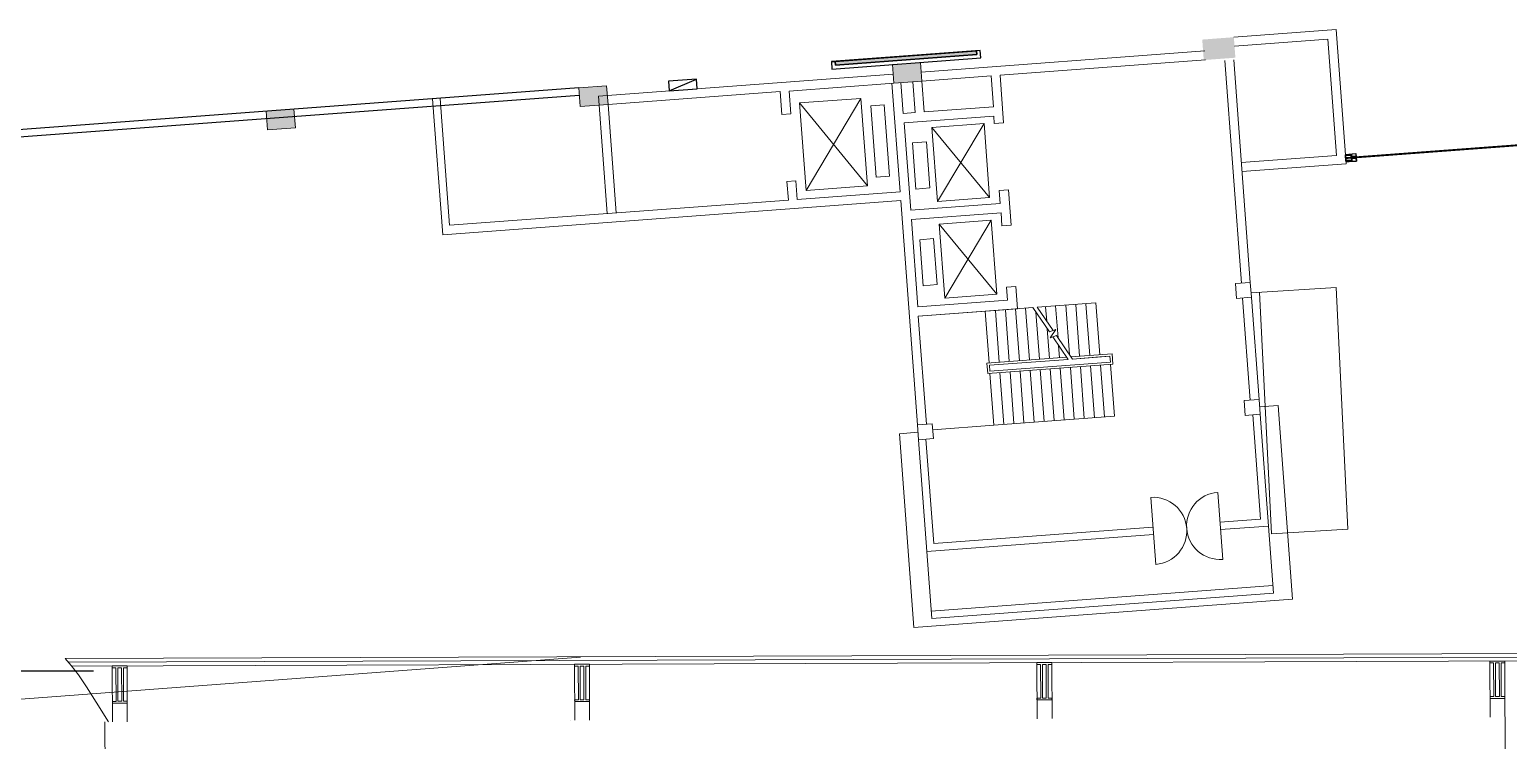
# Model space of a CAD drawing. Header units: millimetres. Extents: x 395197 to 699875, y 745 to 708816.
# Drawn here: x 440865 to 480476, y 588886 to 607918 of the extents above; entities that cross this region are included whole.
import ezdxf

# ---------------------------------------------------------------- set-up
doc = ezdxf.new("R2010")
doc.units = ezdxf.units.MM
doc.linetypes.add('DASH', pattern=[0.35, 0.25, -0.1])
doc.linetypes.add('DASHDOT2', pattern=[0.5, 0.25, -0.125, 0, -0.125])
for name, color, linetype in [('0-修改拆除', 4, 'Continuous'), ('0-修改新增', 2, 'Continuous'), ('EECOMM', 1, 'DASHDOT2'), ('边界', 6, 'Continuous')]:
    doc.layers.add(name, color=color, linetype=linetype)
for name, color, linetype, lineweight in [('00插入红线', 7, 'Continuous', 9), ('2', 253, 'Continuous', 9), ('3', 3, 'Continuous', 9), ('4', 4, 'Continuous', 9), ('ARDOOR', 252, 'Continuous', 9), ('COLUMN', 9, 'Continuous', 13), ('DIM_SYMB', 3, 'Continuous', 9), ('EVTR', 2, 'Continuous', 9), ('STAIR', 2, 'Continuous', 9), ('WALL', 6, 'Continuous', 20), ('WINDOW', 252, 'Continuous', 9)]:
    doc.layers.add(name, color=color, linetype=linetype, lineweight=lineweight)

# ---------------------------------------------------------------- blocks, each defined once
blk = doc.blocks.new('_FZHK')
blk.add_lwpolyline([(-0.5, -0.5), (0.5, -0.5), (0.5, 0.5), (-0.5, 0.5)], close=True)

msp = doc.modelspace()

# ---------------------------------------------------------------- hatches: boundary and pattern name
at = {"layer": '0-修改拆除'}
h = msp.add_hatch(dxfattribs=at)
h.set_pattern_fill('ANSI31', color=252, angle=15.6114)
h.set_pattern_definition([(45, (10466952.50481, 1022471.64309), (-0.0883883476483, 0.0883883476483), [])])
h.paths.add_polyline_path([(466230, 607350), (466238, 607250), (462448, 606967), (462441, 607067)])
at = {"layer": 'COLUMN'}
for color, points in [(252, [(463976, 606981), (464724, 607037), (464762, 606538), (464014, 606483)]), (8, [(455575, 606354), (456323, 606410), (456360, 605911), (455612, 605856)]), (8, [(447198, 605729), (447946, 605785), (447983, 605286), (447235, 605231)])]:
    msp.add_hatch(color=color, dxfattribs=at).paths.add_polyline_path(points)

# ---------------------------------------------------------------- linework, layer by layer
at = {"layer": '0-修改拆除', "color": 252, "elevation": 0}
for points in [[(462356, 606860), (466345, 607158), (466330, 607357), (462341, 607060)], [(466230, 607350), (466238, 607250), (462448, 606967), (462441, 607067)]]:
    msp.add_lwpolyline(points, close=True, dxfattribs=at)
for points in [[(462341, 607060), (462441, 607067), (462448, 606967), (466238, 607250), (466230, 607350)], [(458726, 606592), (457978, 606536), (457998, 606277), (458746, 606333), (458726, 606592)], [(457998, 606277), (458726, 606592)]]:
    msp.add_lwpolyline(points, dxfattribs=at)
at = {"layer": '0-修改新增', "color": 3, "linetype": 'ByBlock', "elevation": 0}
for points in [[(455575, 606354), (439719, 605171)], [(455590, 606155), (439734, 604972)], [(476089, 604576), (476089, 604576)], [(476109, 604577), (476288, 604591), (476388, 604598), (476393, 604528), (476294, 604521), (476298, 604461)], [(476124, 604378), (476303, 604391), (476403, 604399), (476398, 604468), (476298, 604461), (476294, 604521)]]:
    msp.add_lwpolyline(points, dxfattribs=at)
for points in [[(476110, 604557), (476270, 604569), (476282, 604410), (476122, 604398)], [(476123, 604546), (476259, 604556), (476269, 604421), (476133, 604411)]]:
    msp.add_lwpolyline(points, close=True, dxfattribs=at)
at = {"layer": '00插入红线'}
msp.add_line((455622, 591112, 0), (413034, 587935, 0), dxfattribs=at)
at = {"layer": '2', "extrusion": (-3.52896e-06, 4.65939e-05, 1)}
for p, q in [((443083, 589382, 0), (443078, 590832, 0)), ((443483, 589383, 0), (443478, 590833, 0)), ((455467, 589425, 0), (455462, 590875, 0)), ((455867, 589426, 0), (455862, 590876, 0)), ((467851, 589468, 0), (467846, 590918, 0)), ((468251, 589470, 0), (468246, 590920, 0)), ((479985, 589510, 0), (479980, 590960, 0))]:
    msp.add_line(p, q, dxfattribs=at)
at = {"layer": '2', "extrusion": (-3.52896e-06, 4.65939e-05, 1), "elevation": 33}
msp.add_lwpolyline([(441817, 591078), (441982, 590892), (442174, 590640), (442389, 590323), (442651, 589913), (442983, 589382)], dxfattribs=at)
at = {"layer": '3', "color": 252, "extrusion": (-3.52896e-06, 4.65939e-05, 1)}
for p, q in [((441817, 591078, 0), (499105, 591277, 0)), ((441906, 590978, 0), (499106, 591177, 0)), ((441992, 590878, 0), (499106, 591077, 0)), ((480380, 591012, 0), (480399, 585565, 0)), ((455367, 589432, 0), (455367, 589426, 0)), ((442883, 589381, 0), (442897, 585435, 0))]:
    msp.add_line(p, q, dxfattribs=at)
at = {"layer": '4', "extrusion": (-3.52896e-06, 4.65939e-05, 1)}
for p, q in [((443078, 590832, 0), (443178, 590832, 0)), ((443182, 589932, 0), (443178, 590832, 0)), ((443228, 590832, 0), (443328, 590833, 0)), ((443232, 589933, 0), (443228, 590832, 0)), ((443332, 589933, 0), (443328, 590833, 0)), ((443382, 589933, 0), (443378, 590833, 0)), ((443378, 590833, 0), (443478, 590833, 0)), ((455462, 590875, 0), (455562, 590875, 0)), ((455565, 589975, 0), (455562, 590875, 0)), ((455615, 589976, 0), (455612, 590876, 0)), ((455612, 590876, 0), (455712, 590876, 0)), ((455715, 589976, 0), (455712, 590876, 0)), ((455765, 589976, 0), (455762, 590876, 0)), ((455762, 590876, 0), (455862, 590876, 0)), ((467846, 590918, 0), (467946, 590919, 0)), ((467846, 590918, 0), (467946, 590919, 0)), ((467949, 590019, 0), (467946, 590919, 0)), ((467996, 590919, 0), (468096, 590919, 0)), ((467999, 590019, 0), (467996, 590919, 0)), ((467996, 590919, 0), (468096, 590919, 0)), ((468099, 590019, 0), (468096, 590919, 0)), ((468146, 590919, 0), (468246, 590920, 0)), ((468146, 590919, 0), (468246, 590920, 0)), ((468149, 590019, 0), (468146, 590919, 0)), ((479980, 590960, 0), (480080, 590961, 0)), ((480083, 590061, 0), (480080, 590961, 0)), ((480130, 590961, 0), (480230, 590961, 0)), ((480133, 590061, 0), (480130, 590961, 0)), ((480233, 590061, 0), (480230, 590961, 0)), ((480280, 590961, 0), (480380, 590962, 0)), ((480283, 590061, 0), (480280, 590961, 0)), ((443082, 589932, 0), (443182, 589932, 0)), ((443082, 589882, 0), (443082, 589932, 0)), ((443082, 589882, 0), (443482, 589883, 0)), ((443232, 589933, 0), (443332, 589933, 0)), ((443382, 589933, 0), (443482, 589933, 0)), ((443482, 589883, 0), (443482, 589933, 0)), ((455465, 589975, 0), (455565, 589975, 0)), ((455466, 589925, 0), (455465, 589975, 0)), ((455466, 589925, 0), (455866, 589926, 0)), ((455615, 589976, 0), (455715, 589976, 0)), ((455765, 589976, 0), (455865, 589976, 0)), ((455866, 589926, 0), (455865, 589976, 0)), ((467849, 590018, 0), (467949, 590019, 0)), ((467849, 589968, 0), (467849, 590018, 0)), ((467849, 589968, 0), (468249, 589970, 0)), ((467999, 590019, 0), (468099, 590019, 0)), ((468149, 590019, 0), (468249, 590020, 0)), ((468249, 589970, 0), (468249, 590020, 0)), ((479983, 590060, 0), (480083, 590061, 0)), ((479983, 590010, 0), (479983, 590060, 0)), ((479983, 590010, 0), (480383, 590012, 0)), ((480133, 590061, 0), (480233, 590061, 0)), ((480283, 590061, 0), (480383, 590062, 0)), ((480383, 590012, 0), (480383, 590062, 0))]:
    msp.add_line(p, q, dxfattribs=at)
at = {"layer": '4', "extrusion": (-3.52896e-06, 4.65939e-05, 1), "elevation": 33}
for points in [[(479980, 590960), (479980, 591010), (480380, 591012), (480380, 590962)], [(443078, 590832), (443078, 590882), (443478, 590883), (443478, 590833)], [(455462, 590875), (455462, 590925), (455862, 590926), (455862, 590876)], [(467846, 590918), (467846, 590968), (468246, 590970), (468246, 590920)], [(467846, 590918), (467846, 590968), (468246, 590970), (468246, 590920)]]:
    msp.add_lwpolyline(points, dxfattribs=at)
at = {"layer": 'ARDOOR'}
for p, q in [((470895, 595394, 0), (471029, 593599, 0)), ((472690, 595528, 0), (472824, 593733, 0))]:
    msp.add_line(p, q, dxfattribs=at)
for centre, start, end in [((470962, 594496, 0), 274.267, 94.267), ((472757, 594630, 0), 94.267, 274.267)]:
    msp.add_arc(centre, 900, start, end, dxfattribs=at)
at = {"layer": 'COLUMN', "color": 8}
msp.add_solid([(472316, 607102, 0), (473163, 607165, 0), (472275, 607650, 0), (473122, 607714, 0)], dxfattribs=at)
at = {"layer": 'DIM_SYMB', "color": 252, "elevation": 0}
for points in [[(470004, 598301, 0, 0, 0), (465741, 597982, 0, 0, 0), (465621, 599588, 0, 0, 0), (467835, 599753, 80, 0, 0), (468134, 599775, 0, 0, 0)], [(469615, 599886, 0, 0, 0), (468702, 599818, 80, 0, 0), (468403, 599796, 0, 0, 0)]]:
    msp.add_lwpolyline(points, format="xyseb", dxfattribs=at)
at = {"layer": 'EECOMM', "color": 3, "linetype": 'ByBlock', "elevation": 0}
msp.add_lwpolyline([(476109, 604577), (476388, 604598), (476403, 604399), (476124, 604378)], dxfattribs=at)
at = {"layer": 'EVTR', "color": 252}
for p, q in [((461489, 605953, 0), (463134, 606076, 0)), ((461663, 603610, 0), (463134, 606076, 0)), ((463134, 606076, 0), (463309, 603732, 0)), ((461663, 603610, 0), (461489, 605953, 0)), ((463309, 603732, 0), (461489, 605953, 0)), ((463402, 605878, 0), (463753, 605904, 0)), ((463544, 603968, 0), (463402, 605878, 0)), ((463753, 605904, 0), (463896, 603994, 0)), ((466431, 605404, 0), (465034, 605300, 0)), ((465034, 605300, 0), (465182, 603316, 0)), ((466579, 603420, 0), (465034, 605300, 0)), ((465182, 603316, 0), (466431, 605404, 0)), ((466579, 603420, 0), (466431, 605404, 0)), ((464888, 604913, 0), (464514, 604885, 0)), ((464514, 604885, 0), (464606, 603649, 0)), ((464980, 603677, 0), (464888, 604913, 0)), ((463309, 603732, 0), (461663, 603610, 0)), ((463896, 603994, 0), (463544, 603968, 0)), ((464606, 603649, 0), (464980, 603677, 0)), ((465182, 603316, 0), (466579, 603420, 0)), ((466624, 602812, 0), (465228, 602707, 0)), ((465228, 602707, 0), (465376, 600728, 0)), ((466772, 600832, 0), (465228, 602707, 0)), ((465376, 600728, 0), (466624, 602812, 0)), ((466772, 600832, 0), (466624, 602812, 0)), ((465081, 602320, 0), (464707, 602293, 0)), ((464707, 602293, 0), (464799, 601061, 0)), ((465173, 601089, 0), (465081, 602320, 0)), ((464799, 601061, 0), (465173, 601089, 0)), ((465376, 600728, 0), (466772, 600832, 0))]:
    msp.add_line(p, q, dxfattribs=at)
at = {"layer": 'STAIR', "color": 252}
for p, q in [((469426, 600599, 0), (467855, 600482, 0)), ((468413, 599662, 0), (468349, 600519, 0)), ((468717, 599216, 0), (468619, 600539, 0)), ((468991, 599173, 0), (468888, 600559, 0)), ((469261, 599193, 0), (469157, 600579, 0)), ((469530, 599213, 0), (469426, 600599, 0)), ((466465, 600378, 0), (464670, 600244, 0)), ((467740, 600473, 0), (466465, 600378, 0)), ((466568, 598992, 0), (466465, 600378, 0)), ((466568, 598992, 0), (466465, 600378, 0)), ((466837, 599012, 0), (466734, 600398, 0)), ((467107, 599032, 0), (467003, 600418, 0)), ((467376, 599052, 0), (467272, 600438, 0)), ((467645, 599072, 0), (467542, 600458, 0)), ((468180, 599826, 0), (467740, 600473, 0)), ((467914, 599092, 0), (467820, 600355, 0)), ((468278, 599860, 0), (467855, 600482, 0)), ((468109, 600108, 0), (468080, 600498, 0)), ((468184, 599112, 0), (468124, 599909, 0)), ((468357, 599888, 0), (468180, 599826, 0)), ((468200, 599669, 0), (468357, 599888, 0)), ((468368, 599728, 0), (468200, 599669, 0)), ((468798, 599098, 0), (468368, 599728, 0)), ((468682, 599089, 0), (468270, 599694, 0)), ((468453, 599132, 0), (468428, 599463, 0)), ((468643, 599147, 0), (466508, 598987, 0)), ((466508, 598987, 0), (466529, 598708, 0)), ((466529, 598708, 0), (469880, 598958, 0)), ((468682, 599089, 0), (466573, 598932, 0)), ((468682, 599089, 0), (466573, 598932, 0)), ((466573, 598932, 0), (466584, 598772, 0)), ((466584, 598772, 0), (466573, 598932, 0)), ((466584, 598772, 0), (469815, 599013, 0)), ((466584, 598772, 0), (469815, 599013, 0)), ((469859, 599237, 0), (468759, 599155, 0)), ((469804, 599173, 0), (468798, 599098, 0)), ((469534, 599153, 0), (468798, 599098, 0)), ((469534, 599153, 0), (469804, 599173, 0)), ((469551, 598934, 0), (469654, 597547, 0)), ((469815, 599013, 0), (469804, 599173, 0)), ((469820, 598954, 0), (469923, 597568, 0)), ((469880, 598958, 0), (469859, 599237, 0)), ((466589, 598713, 0), (466692, 597326, 0)), ((466692, 597326, 0), (466589, 598713, 0)), ((466858, 598733, 0), (466962, 597347, 0)), ((467127, 598753, 0), (467231, 597367, 0)), ((467397, 598773, 0), (467500, 597387, 0)), ((467666, 598793, 0), (467769, 597407, 0)), ((467935, 598813, 0), (468039, 597427, 0)), ((468204, 598833, 0), (468308, 597447, 0)), ((468474, 598853, 0), (468577, 597467, 0)), ((468743, 598873, 0), (468846, 597487, 0)), ((469012, 598893, 0), (469116, 597507, 0)), ((469281, 598913, 0), (469385, 597527, 0)), ((466692, 597326, 0), (469923, 597568, 0)), ((465057, 597204, 0), (466692, 597326, 0)), ((465033, 592149, 0), (474183, 592831, 0))]:
    msp.add_line(p, q, dxfattribs=at)
at = {"layer": 'STAIR', "color": 252, "linetype": 'DASH', "ltscale": 2, "const_width": 50, "elevation": 0}
msp.add_lwpolyline([(481083, 604848), (476116, 604477)], dxfattribs=at)
at = {"layer": 'STAIR', "color": 252, "elevation": 0}
for points in [[(474049, 594626), (474183, 592831)], [(464899, 593944), (465033, 592149)], [(465018, 592348), (474168, 593031)]]:
    msp.add_lwpolyline(points, dxfattribs=at)
at = {"layer": 'WALL', "color": 252}
for p, q in [((475860, 607918, 0), (473122, 607714, 0)), ((473140, 607474, 0), (475638, 607661, 0)), ((475638, 607661, 0), (475870, 604549, 0)), ((475860, 607918, 0), (476128, 604328, 0)), ((472878, 607094, 0), (473323, 601130, 0)), ((473117, 607112, 0), (473562, 601148, 0)), ((473117, 607112, 0), (473562, 601148, 0)), ((456103, 606133, 0), (463996, 606722, 0)), ((461211, 606273, 0), (464014, 606483, 0)), ((464180, 603577, 0), (463964, 606479, 0)), ((464203, 606497, 0), (464264, 605674, 0)), ((464522, 606520, 0), (464584, 605698, 0)), ((464762, 606538, 0), (466621, 606677, 0)), ((464762, 606538, 0), (464823, 605716, 0)), ((466621, 606677, 0), (466683, 605854, 0)), ((466956, 605423, 0), (466861, 606695, 0)), ((456103, 606133, 0), (456337, 602992, 0)), ((461257, 605660, 0), (461211, 606273, 0)), ((456360, 605911, 0), (456576, 603010, 0)), ((464584, 605698, 0), (464264, 605674, 0)), ((466683, 605854, 0), (464823, 605716, 0)), ((461018, 605642, 0), (461257, 605660, 0)), ((466691, 605604, 0), (464293, 605425, 0)), ((464468, 603082, 0), (464293, 605425, 0)), ((466691, 605604, 0), (466706, 605405, 0)), ((466706, 605405, 0), (466956, 605423, 0)), ((475870, 604549, 0), (473322, 604359, 0)), ((473340, 604120, 0), (476128, 604328, 0)), ((461391, 603865, 0), (461152, 603847, 0)), ((461152, 603847, 0), (461189, 603354, 0)), ((461428, 603371, 0), (461391, 603865, 0)), ((461428, 603371, 0), (464180, 603577, 0)), ((464430, 600226, 0), (464198, 603338, 0)), ((466840, 603610, 0), (467090, 603628, 0)), ((466866, 603261, 0), (466840, 603610, 0)), ((467125, 603155, 0), (467090, 603628, 0)), ((466866, 603261, 0), (464468, 603082, 0)), ((466885, 603012, 0), (464487, 602833, 0)), ((466911, 602662, 0), (466885, 603012, 0)), ((467160, 602681, 0), (467125, 603155, 0)), ((464661, 600494, 0), (464487, 602833, 0)), ((467160, 602681, 0), (466911, 602662, 0)), ((467283, 601041, 0), (467033, 601022, 0)), ((467033, 601022, 0), (467059, 600673, 0)), ((467283, 601041, 0), (467327, 600442, 0)), ((467059, 600673, 0), (464661, 600494, 0)), ((473556, 597999, 0), (473352, 600731, 0)), ((473796, 598017, 0), (473592, 600749, 0)), ((464646, 597334, 0), (464430, 600226, 0)), ((467327, 600442, 0), (464670, 600244, 0)), ((464885, 597352, 0), (464670, 600244, 0)), ((473626, 597603, 0), (473834, 594811, 0)), ((473825, 597618, 0), (474049, 594626, 0)), ((464875, 596950, 0), (465084, 594158, 0)), ((464676, 596935, 0), (464899, 593944, 0)), ((465084, 594158, 0), (470955, 594596, 0)), ((472750, 594730, 0), (473834, 594811, 0)), ((472765, 594530, 0), (474049, 594626, 0)), ((464899, 593944, 0), (470970, 594397, 0))]:
    msp.add_line(p, q, dxfattribs=at)
at = {"layer": 'WALL', "color": 252, "elevation": 0}
for points in [[(464744, 606778), (472348, 607345)], [(466861, 606695), (472365, 607106)], [(464198, 603338), (451932, 602422), (451661, 606062)], [(461189, 603354), (452114, 602677), (451860, 606077)], [(461018, 605642), (460972, 606256), (456359, 605916)], [(473583, 600873), (475862, 601009), (476178, 594541), (474127, 594418), (473811, 600887)], [(464661, 597135), (464162, 597098), (464549, 591912), (474696, 592669), (474309, 597855), (473811, 597817)]]:
    msp.add_lwpolyline(points, dxfattribs=at)
at = {"layer": 'WINDOW', "color": 252}
for p, q in [((470895, 595394, 0), (471029, 593599, 0)), ((472690, 595528, 0), (472824, 593733, 0))]:
    msp.add_line(p, q, dxfattribs=at)
at = {"layer": '边界', "color": 8, "linetype": 'DASH'}
msp.add_line((407027, 590751, 0), (442581, 590751, 0), dxfattribs=at)

# ---------------------------------------------------------------- block references
at = {"layer": 'COLUMN', "color": 252}
for p, xscale, yscale, zscale, rotation in [((464369, 606760, 0), 750.0000000001763, 499.9999999997227, 499.9999999999999, 4.267014395991078), ((464860, 597150, 0), 399.9999999999863, 399.9999999999863, 399.9999999999863, 274.2670143959638)]:
    msp.add_blockref('_FZHK', p, dxfattribs=dict(at, xscale=xscale, yscale=yscale, zscale=zscale, rotation=rotation))
at = {"layer": 'COLUMN'}
for p, xscale, yscale, zscale, rotation in [((455967, 606133, 0), 750.0000000001763, 499.9999999997227, 499.9999999999999, 4.267014395991078), ((447591, 605508, 0), 750.0000000001763, 499.9999999997227, 499.9999999999999, 4.267014395991078), ((473377, 600934, 0), 399.9999999999863, 399.9999999999863, 399.9999999999863, 274.2670143959638), ((473611, 597803, 0), 399.9999999999863, 399.9999999999863, 399.9999999999863, 274.2670143959638)]:
    msp.add_blockref('_FZHK', p, dxfattribs=dict(at, xscale=xscale, yscale=yscale, zscale=zscale, rotation=rotation))

doc.saveas('drawing.dxf')
